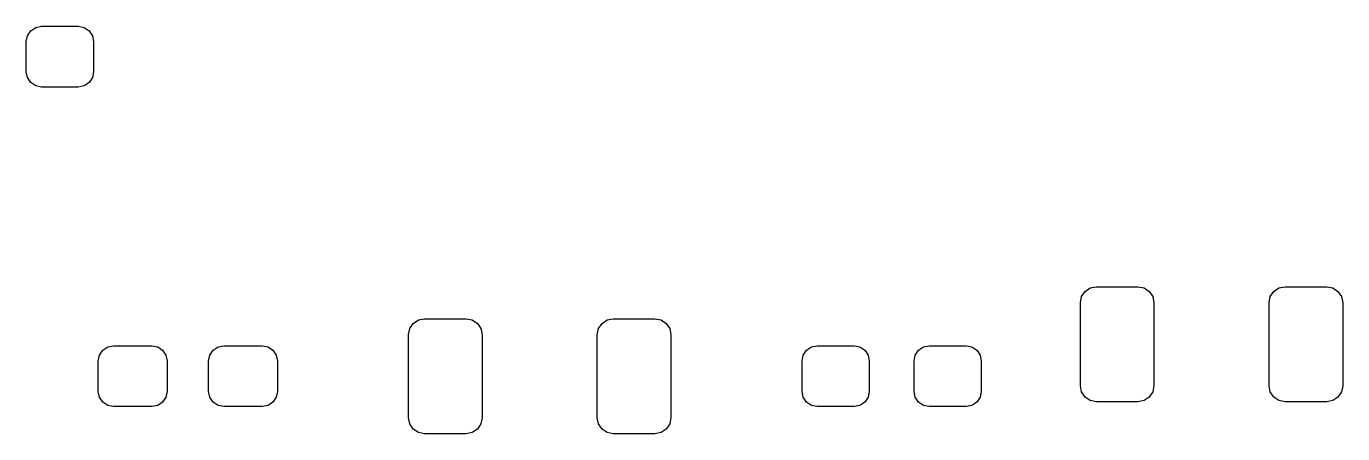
# Model space of a CAD drawing. Extents: x 72.7 to 157.7, y -157.7 to -115.5.
# Drawn here: x 137.14 to 157.72, y -148.27 to -141.89 of the extents above; entities that cross this region are included whole.
import ezdxf

# ---------------------------------------------------------------- set-up
doc = ezdxf.new("R2010")
doc.units = 0
doc.layers.add('BLACK', color=7, linetype='CONTINUOUS')

msp = doc.modelspace()

# ---------------------------------------------------------------- linework, layer by layer
at = {"layer": 'BLACK', "linetype": 'CONTINUOUS'}
for p, q in [((137.160479, -142.039713), (137.211962, -141.962662)), ((137.211962, -141.962662), (137.289013, -141.911179)), ((137.289013, -141.911179), (137.3799, -141.8931)), ((137.3799, -141.8931), (137.9549, -141.8931)), ((137.9549, -141.8931), (138.045787, -141.911179)), ((138.045787, -141.911179), (138.122838, -141.962662)), ((138.122838, -141.962662), (138.174321, -142.039713)), ((137.1424, -142.1306), (137.160479, -142.039713)), ((137.1424, -142.6056), (137.1424, -142.1306)), ((138.174321, -142.039713), (138.1924, -142.1306)), ((138.1924, -142.1306), (138.1924, -142.6056)), ((137.160479, -142.696487), (137.1424, -142.6056)), ((137.211962, -142.773538), (137.160479, -142.696487)), ((137.289013, -142.825021), (137.211962, -142.773538)), ((138.122838, -142.773538), (138.045787, -142.825021)), ((138.174321, -142.696487), (138.122838, -142.773538)), ((138.1924, -142.6056), (138.174321, -142.696487)), ((137.3799, -142.8431), (137.289013, -142.825021)), ((137.9549, -142.8431), (137.3799, -142.8431)), ((138.045787, -142.825021), (137.9549, -142.8431)), ((153.63643, -146.122429), (153.690623, -146.041323)), ((153.690623, -146.041323), (153.771729, -145.98713)), ((153.771729, -145.98713), (153.8674, -145.9681)), ((153.8674, -145.9681), (154.5174, -145.9681)), ((154.5174, -145.9681), (154.613071, -145.98713)), ((154.613071, -145.98713), (154.694177, -146.041323)), ((154.694177, -146.041323), (154.74837, -146.122429)), ((156.58643, -146.122429), (156.640623, -146.041323)), ((156.640623, -146.041323), (156.721729, -145.98713)), ((156.721729, -145.98713), (156.8174, -145.9681)), ((156.8174, -145.9681), (157.4674, -145.9681)), ((157.4674, -145.9681), (157.563071, -145.98713)), ((157.563071, -145.98713), (157.644177, -146.041323)), ((157.644177, -146.041323), (157.69837, -146.122429)), ((153.6174, -146.2181), (153.63643, -146.122429)), ((153.6174, -147.5181), (153.6174, -146.2181)), ((154.74837, -146.122429), (154.7674, -146.2181)), ((154.7674, -146.2181), (154.7674, -147.5181)), ((156.5674, -146.2181), (156.58643, -146.122429)), ((156.5674, -147.5181), (156.5674, -146.2181)), ((157.69837, -146.122429), (157.7174, -146.2181)), ((157.7174, -146.2181), (157.7174, -147.5181)), ((143.190623, -146.541323), (143.271729, -146.48713)), ((143.271729, -146.48713), (143.3674, -146.4681)), ((143.3674, -146.4681), (144.0174, -146.4681)), ((144.0174, -146.4681), (144.113071, -146.48713)), ((144.113071, -146.48713), (144.194177, -146.541323)), ((146.140623, -146.541323), (146.221729, -146.48713)), ((146.221729, -146.48713), (146.3174, -146.4681)), ((146.3174, -146.4681), (146.9674, -146.4681)), ((146.9674, -146.4681), (147.063071, -146.48713)), ((147.063071, -146.48713), (147.144177, -146.541323)), ((143.1174, -146.7181), (143.13643, -146.622429)), ((143.13643, -146.622429), (143.190623, -146.541323)), ((144.194177, -146.541323), (144.24837, -146.622429)), ((144.24837, -146.622429), (144.2674, -146.7181)), ((146.0674, -146.7181), (146.08643, -146.622429)), ((146.08643, -146.622429), (146.140623, -146.541323)), ((147.144177, -146.541323), (147.19837, -146.622429)), ((147.19837, -146.622429), (147.2174, -146.7181)), ((138.414013, -146.911179), (138.5049, -146.8931)), ((138.5049, -146.8931), (139.1049, -146.8931)), ((139.1049, -146.8931), (139.195787, -146.911179)), ((140.139013, -146.911179), (140.2299, -146.8931)), ((140.2299, -146.8931), (140.8299, -146.8931)), ((140.8299, -146.8931), (140.920787, -146.911179)), ((143.1174, -148.0181), (143.1174, -146.7181)), ((144.2674, -146.7181), (144.2674, -148.0181)), ((146.0674, -148.0181), (146.0674, -146.7181)), ((147.2174, -146.7181), (147.2174, -148.0181)), ((149.414013, -146.911179), (149.5049, -146.8931)), ((149.5049, -146.8931), (150.0799, -146.8931)), ((150.0799, -146.8931), (150.170787, -146.911179)), ((151.164013, -146.911179), (151.2549, -146.8931)), ((151.2549, -146.8931), (151.8299, -146.8931)), ((151.8299, -146.8931), (151.920787, -146.911179)), ((138.2674, -147.1306), (138.285479, -147.039713)), ((138.285479, -147.039713), (138.336962, -146.962662)), ((138.336962, -146.962662), (138.414013, -146.911179)), ((139.195787, -146.911179), (139.272838, -146.962662)), ((139.272838, -146.962662), (139.324321, -147.039713)), ((139.324321, -147.039713), (139.3424, -147.1306)), ((139.9924, -147.1306), (140.010479, -147.039713)), ((140.010479, -147.039713), (140.061962, -146.962662)), ((140.061962, -146.962662), (140.139013, -146.911179)), ((140.920787, -146.911179), (140.997838, -146.962662)), ((140.997838, -146.962662), (141.049321, -147.039713)), ((141.049321, -147.039713), (141.0674, -147.1306)), ((149.2674, -147.1306), (149.285479, -147.039713)), ((149.285479, -147.039713), (149.336962, -146.962662)), ((149.336962, -146.962662), (149.414013, -146.911179)), ((150.170787, -146.911179), (150.247838, -146.962662)), ((150.247838, -146.962662), (150.299321, -147.039713)), ((150.299321, -147.039713), (150.3174, -147.1306)), ((151.0174, -147.1306), (151.035479, -147.039713)), ((151.035479, -147.039713), (151.086962, -146.962662)), ((151.086962, -146.962662), (151.164013, -146.911179)), ((151.920787, -146.911179), (151.997838, -146.962662)), ((151.997838, -146.962662), (152.049321, -147.039713)), ((152.049321, -147.039713), (152.0674, -147.1306)), ((138.2674, -147.6056), (138.2674, -147.1306)), ((139.3424, -147.1306), (139.3424, -147.6056)), ((139.9924, -147.6056), (139.9924, -147.1306)), ((141.0674, -147.1306), (141.0674, -147.6056)), ((149.2674, -147.6056), (149.2674, -147.1306)), ((150.3174, -147.1306), (150.3174, -147.6056)), ((151.0174, -147.6056), (151.0174, -147.1306)), ((152.0674, -147.1306), (152.0674, -147.6056)), ((153.63643, -147.613771), (153.6174, -147.5181)), ((154.7674, -147.5181), (154.74837, -147.613771)), ((156.58643, -147.613771), (156.5674, -147.5181)), ((157.7174, -147.5181), (157.69837, -147.613771)), ((138.285479, -147.696487), (138.2674, -147.6056)), ((138.336962, -147.773538), (138.285479, -147.696487)), ((139.324321, -147.696487), (139.272838, -147.773538)), ((139.3424, -147.6056), (139.324321, -147.696487)), ((140.010479, -147.696487), (139.9924, -147.6056)), ((140.061962, -147.773538), (140.010479, -147.696487)), ((141.049321, -147.696487), (140.997838, -147.773538)), ((141.0674, -147.6056), (141.049321, -147.696487)), ((149.285479, -147.696487), (149.2674, -147.6056)), ((149.336962, -147.773538), (149.285479, -147.696487)), ((150.299321, -147.696487), (150.247838, -147.773538)), ((150.3174, -147.6056), (150.299321, -147.696487)), ((151.035479, -147.696487), (151.0174, -147.6056)), ((151.086962, -147.773538), (151.035479, -147.696487)), ((152.049321, -147.696487), (151.997838, -147.773538)), ((152.0674, -147.6056), (152.049321, -147.696487)), ((153.690623, -147.694877), (153.63643, -147.613771)), ((153.771729, -147.74907), (153.690623, -147.694877)), ((154.694177, -147.694877), (154.613071, -147.74907)), ((154.74837, -147.613771), (154.694177, -147.694877)), ((156.640623, -147.694877), (156.58643, -147.613771)), ((156.721729, -147.74907), (156.640623, -147.694877)), ((157.644177, -147.694877), (157.563071, -147.74907)), ((157.69837, -147.613771), (157.644177, -147.694877)), ((138.414013, -147.825021), (138.336962, -147.773538)), ((138.5049, -147.8431), (138.414013, -147.825021)), ((139.1049, -147.8431), (138.5049, -147.8431)), ((139.195787, -147.825021), (139.1049, -147.8431)), ((139.272838, -147.773538), (139.195787, -147.825021)), ((140.139013, -147.825021), (140.061962, -147.773538)), ((140.2299, -147.8431), (140.139013, -147.825021)), ((140.8299, -147.8431), (140.2299, -147.8431)), ((140.920787, -147.825021), (140.8299, -147.8431)), ((140.997838, -147.773538), (140.920787, -147.825021)), ((149.414013, -147.825021), (149.336962, -147.773538)), ((149.5049, -147.8431), (149.414013, -147.825021)), ((150.0799, -147.8431), (149.5049, -147.8431)), ((150.170787, -147.825021), (150.0799, -147.8431)), ((150.247838, -147.773538), (150.170787, -147.825021)), ((151.164013, -147.825021), (151.086962, -147.773538)), ((151.2549, -147.8431), (151.164013, -147.825021)), ((151.8299, -147.8431), (151.2549, -147.8431)), ((151.920787, -147.825021), (151.8299, -147.8431)), ((151.997838, -147.773538), (151.920787, -147.825021)), ((153.8674, -147.7681), (153.771729, -147.74907)), ((154.5174, -147.7681), (153.8674, -147.7681)), ((154.613071, -147.74907), (154.5174, -147.7681)), ((156.8174, -147.7681), (156.721729, -147.74907)), ((157.4674, -147.7681), (156.8174, -147.7681)), ((157.563071, -147.74907), (157.4674, -147.7681)), ((143.13643, -148.113771), (143.1174, -148.0181)), ((143.190623, -148.194877), (143.13643, -148.113771)), ((144.24837, -148.113771), (144.194177, -148.194877)), ((144.2674, -148.0181), (144.24837, -148.113771)), ((146.08643, -148.113771), (146.0674, -148.0181)), ((146.140623, -148.194877), (146.08643, -148.113771)), ((147.19837, -148.113771), (147.144177, -148.194877)), ((147.2174, -148.0181), (147.19837, -148.113771)), ((143.271729, -148.24907), (143.190623, -148.194877)), ((143.3674, -148.2681), (143.271729, -148.24907)), ((144.0174, -148.2681), (143.3674, -148.2681)), ((144.113071, -148.24907), (144.0174, -148.2681)), ((144.194177, -148.194877), (144.113071, -148.24907)), ((146.221729, -148.24907), (146.140623, -148.194877)), ((146.3174, -148.2681), (146.221729, -148.24907)), ((146.9674, -148.2681), (146.3174, -148.2681)), ((147.063071, -148.24907), (146.9674, -148.2681)), ((147.144177, -148.194877), (147.063071, -148.24907))]:
    msp.add_line(p, q, dxfattribs=at)

doc.saveas('drawing.dxf')
